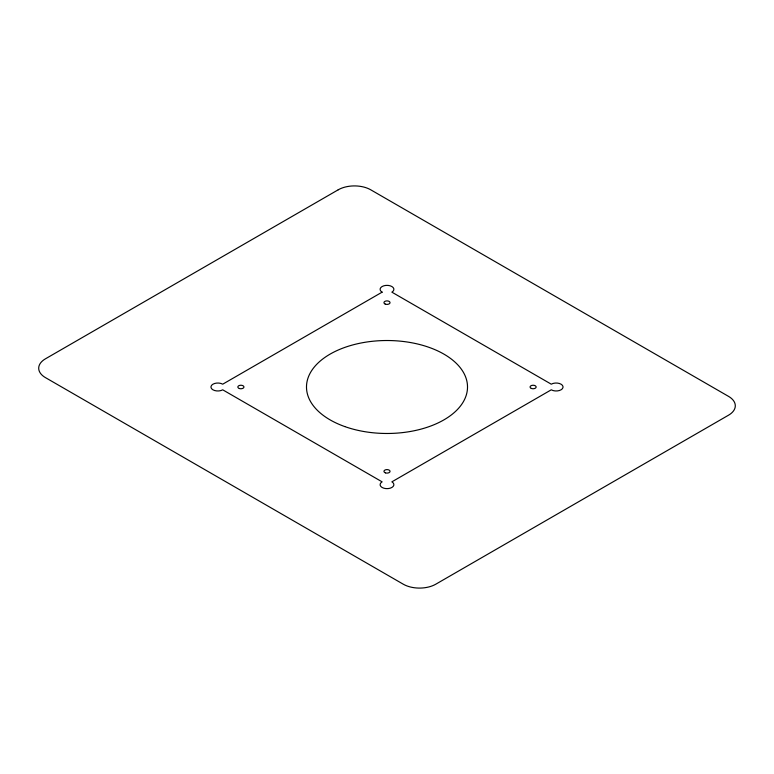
<?xml version="1.0" encoding="UTF-8"?>
<svg xmlns="http://www.w3.org/2000/svg" width="774" height="774" viewBox="0 0 774 774"><rect width="100%" height="100%" fill="white"/><g stroke="black" fill="none" stroke-linecap="round" stroke-linejoin="round"><path stroke-width="1.16" d="M338.209 189.804L45.434 358.826A22.997 13.284 0 0 0 45.434 377.606L403.264 584.196A22.997 13.284 0 0 0 435.791 584.196L728.566 415.174A22.997 13.284 0 0 0 728.566 396.394L370.736 189.804A22.997 13.284 0 0 0 338.209 189.804M382.114 292.156L222.719 384.185A6.898 3.986 0 0 0 212.966 384.185A6.898 3.986 0 0 0 212.966 389.815A6.898 3.986 0 0 0 222.719 389.815L382.114 481.844A6.898 3.986 0 0 0 382.114 487.475A6.898 3.986 0 0 0 391.876 487.475A6.898 3.986 0 0 0 391.876 481.844L551.272 389.815A6.898 3.986 0 0 0 561.034 389.815A6.898 3.986 0 0 0 561.034 384.185A6.898 3.986 0 0 0 551.272 384.185L391.876 292.156A6.898 3.986 0 0 0 391.876 286.525A6.898 3.986 0 0 0 382.114 286.525A6.898 3.986 0 0 0 382.114 292.156M385.21 304.076A3.048 1.761 0 0 0 390.028 302.827A3.048 1.761 0 0 0 385.762 301.038A3.048 1.761 0 0 0 385.21 304.076M531.322 388.422A3.048 1.761 0 0 0 536.14 387.184A3.048 1.761 0 0 0 531.864 385.394A3.048 1.761 0 0 0 531.322 388.422M385.471 472.875A3.048 1.761 0 0 0 390.048 471.356A3.048 1.761 0 0 0 385.471 469.828A3.048 1.761 0 0 0 385.471 472.875M239.369 388.529A3.048 1.761 0 0 0 243.945 387A3.048 1.761 0 0 0 239.369 385.471A3.048 1.761 0 0 0 239.369 388.529M344.72 426.551A80.506 46.479 0 0 0 467.477 388.364A80.506 46.479 0 0 0 348.803 346.084A80.506 46.479 0 0 0 344.72 426.551"/></g></svg>
